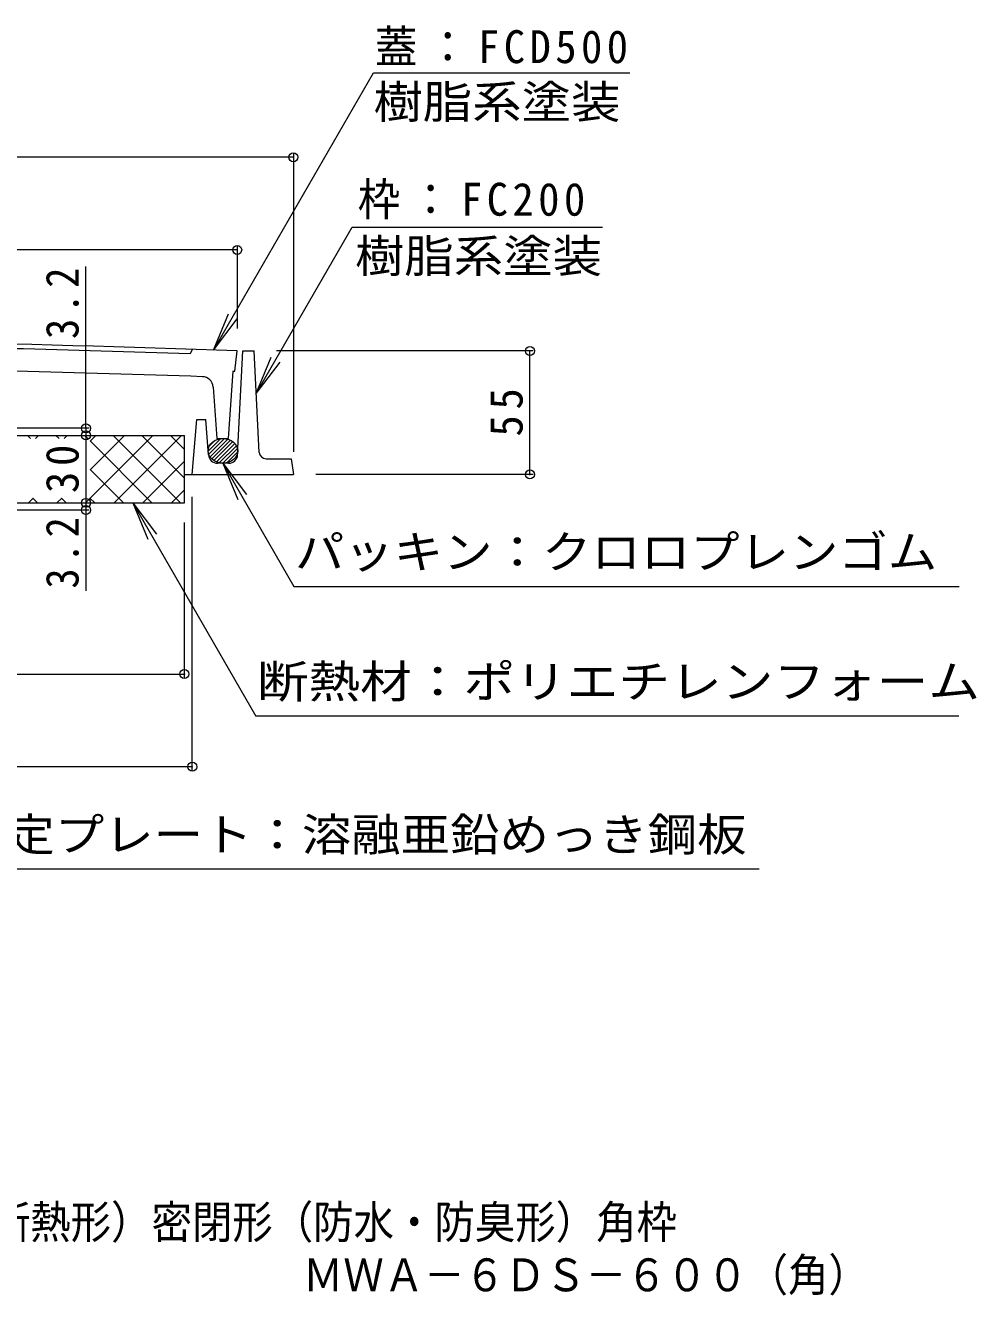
# Model space of a CAD drawing. Units: millimetres, scale not verified. Extents: x -911 to 950, y -675 to 698.
# Drawn here: x -142 to 282, y -675 to -110 of the extents above; entities that cross this region are included whole.
import ezdxf
from ezdxf.enums import TextEntityAlignment as Align

# ---------------------------------------------------------------- set-up
doc = ezdxf.new("R2010")
doc.units = ezdxf.units.MM
doc.header["$LTSCALE"] = 5
doc.header["$PDMODE"] = 32
doc.header["$PDSIZE"] = 4
for name, color, linetype, lineweight in [('E-1', 2, 'Continuous', 9), ('E-2', 3, 'Continuous', 9), ('E-4', 7, 'Continuous', 9), ('E-5', 7, 'Continuous', 9), ('E-6', 6, 'Continuous', 9), ('E-7', 1, 'Continuous', 5)]:
    doc.layers.add(name, color=color, linetype=linetype, lineweight=lineweight)
doc.layers.add('F-5_F-5ﾚｲﾔ', color=2, linetype='Continuous')
doc.styles.add('ＭＳ ゴシック', font='')
doc.styles.get('ＭＳ ゴシック').set_extended_font_data('MS Gothic')

msp = doc.modelspace()

# ---------------------------------------------------------------- linework, layer by layer
at = {"layer": 'E-1'}
for p, q in [((-47.072, -300.754), (-44.761, -254.555)), ((-44.761, -254.555), (-39.762, -254.555)), ((-37.41, -299.71), (-39.762, -254.555)), ((-67.262, -309.554), (-65.262, -285.055)), ((-65.262, -285.055), (-61.262, -285.055)), ((-60.046, -300.861), (-61.262, -285.055)), ((-51.067, -304.554), (-56.057, -304.554)), ((-34.414, -302.554), (-23.262, -302.554)), ((-23.262, -302.554), (-22.261, -309.554)), ((-70.761, -309.554), (-22.261, -309.554))]:
    msp.add_line(p, q, dxfattribs=at)
for centre, radius, start, end in [((-34.414, -299.554), 3, 182.98134, 270), ((-56.057, -300.555), 4, 184.40001, 270), ((-51.067, -300.555), 4, 270, 357.13643)]:
    msp.add_arc(centre, radius, start, end, dxfattribs=at)
at = {"layer": 'E-2'}
for p, q in [((-67.261, -253.864), (-68.261, -255.832)), ((-48.261, -263.553), (-47.261, -254.553)), ((-49.261, -263.553), (-51.261, -293.553)), ((-49.261, -263.553), (-48.261, -263.553)), ((-57.934, -270.655), (-56.261, -293.553)), ((-56.261, -293.553), (-51.261, -293.553))]:
    msp.add_line(p, q, dxfattribs=at)
for centre, radius, start, end in [((-367.261, -9248.862), 8999.999, 87.96239, 91.69048), ((-367.261, -9248.862), 8998, 88.09573, 88.59898), ((-367.261, -9248.862), 8988.001, 88.05847, 88.5881), ((-62.921, -271.019), 5, 4.17816, 88.05833)]:
    msp.add_arc(centre, radius, start, end, dxfattribs=at)
at = {"layer": 'E-4'}
for p, q in [((-22.261, -168.301), (-631.761, -168.301)), ((-22.261, -166.801), (-22.261, -299.554)), ((-47.261, -208.062), (-47.261, -244.553)), ((-47.261, -209.562), (-687.261, -209.562)), ((-114.613, -288.996), (-114.613, -216.958)), ((84.553, -254.555), (-29.762, -254.555)), ((83.053, -309.554), (83.053, -254.555)), ((-113.113, -288.996), (-157.261, -288.996)), ((-114.613, -288.996), (-114.613, -292.196)), ((-114.613, -292.196), (-114.613, -322.196)), ((84.553, -309.554), (-12.261, -309.554)), ((-114.613, -322.196), (-114.613, -325.396)), ((-67.262, -441.171), (-67.262, -319.554)), ((-113.113, -325.396), (-157.261, -325.396)), ((-114.613, -325.396), (-114.613, -361.396)), ((-70.761, -399.936), (-70.761, -330.956)), ((-631.761, -398.436), (-70.761, -398.436)), ((-67.262, -439.671), (-667.262, -439.671))]:
    msp.add_line(p, q, dxfattribs=at)
for p in [(-22.261, -168.301), (-47.261, -209.562), (83.053, -254.555), (-114.613, -288.996), (-114.613, -292.196), (83.053, -309.554), (-114.613, -322.196), (-114.613, -325.396), (-70.761, -398.436), (-67.262, -439.671)]:
    msp.add_point(p, dxfattribs=at)
at = {"layer": 'E-5'}
for p, q in [((-57.866, -254.186), (13.372, -130.797)), ((13.372, -130.797), (127.596, -130.797)), ((-38.776, -273.471), (3.961, -199.448)), ((3.961, -199.448), (115.414, -199.448)), ((-57.866, -254.186), (-51.169, -238.018)), ((-57.866, -254.186), (-47.213, -240.303)), ((-38.776, -273.471), (-32.08, -257.303)), ((-38.776, -273.471), (-28.123, -259.588)), ((-53.708, -304.555), (-47.011, -320.723)), ((-53.708, -304.555), (-43.055, -318.439)), ((-53.705, -304.559), (-22.035, -359.412)), ((-93.787, -322.196), (-38.984, -417.117)), ((-93.787, -322.196), (-83.134, -336.08)), ((-93.787, -322.196), (-87.09, -338.364)), ((-22.035, -359.412), (274.125, -359.412)), ((273.999, -417.117), (-38.984, -417.117)), ((185.083, -485.281), (-174.605, -485.281))]:
    msp.add_line(p, q, dxfattribs=at)
at = {"layer": 'E-6'}
for p, q in [((-60.183, -299.15), (-54.659, -293.626)), ((-59.923, -300.587), (-52.917, -293.581)), ((-59.358, -301.72), (-51.479, -293.841)), ((-59.685, -296.955), (-57.159, -294.43)), ((-58.586, -302.644), (-50.249, -294.308)), ((-57.639, -303.395), (-49.193, -294.949)), ((-56.526, -303.979), (-48.303, -295.756)), ((-55.232, -304.382), (-47.596, -296.745)), ((-53.708, -304.555), (-47.117, -297.964)), ((-51.809, -304.353), (-47.014, -299.558))]:
    msp.add_line(p, q, dxfattribs=at)
msp.add_ellipse((-53.585, -299.054), major_axis=(-6.599, 0), ratio=0.8337, dxfattribs=at)
at = {"layer": 'E-7'}
for p, q in [((-364.261, -292.196), (-70.761, -292.196)), ((-139.269, -293.579), (-140.651, -292.196)), ((-137.049, -293.579), (-135.666, -292.196)), ((-126.541, -293.579), (-127.923, -292.196)), ((-124.321, -293.579), (-122.938, -292.196)), ((-113.813, -293.579), (-115.195, -292.196)), ((-114.754, -322.196), (-84.754, -292.196)), ((-112.742, -294.728), (-110.21, -292.196)), ((-112.742, -307.456), (-97.482, -292.196)), ((-72.467, -322.196), (-102.467, -292.196)), ((-102.027, -322.196), (-72.027, -292.196)), ((-70.761, -311.175), (-89.739, -292.196)), ((-70.761, -298.447), (-77.011, -292.196)), ((-70.761, -322.196), (-70.761, -292.196)), ((-85.195, -322.196), (-112.742, -294.649)), ((-89.299, -322.196), (-70.761, -303.659)), ((-97.923, -322.196), (-112.742, -307.377)), ((-76.571, -322.196), (-70.761, -316.387)), ((-632.261, -322.196), (-70.761, -322.196)), ((-140.21, -322.196), (-138.068, -320.054)), ((-136.107, -322.196), (-138.249, -320.054)), ((-127.482, -322.196), (-125.341, -320.054)), ((-123.379, -322.196), (-125.521, -320.054)), ((-110.651, -322.196), (-112.793, -320.054))]:
    msp.add_line(p, q, dxfattribs=at)

# ---------------------------------------------------------------- texts
at = {"layer": 'E-4', "color": 2, "char_height": 14.66, "attachment_point": 7, "rotation": 90, "style": 'ＭＳ ゴシック'}
for s, insert in [('\\T1.27;\\W0.9;3.2', (-117.613, -249.226)), ('\\T1.27;\\W0.95;55', (80.053, -292.68)), ('\\T1.27;\\W0.95;30', (-117.613, -317.821)), ('\\T1.27;\\W0.9;3.2', (-117.613, -360.372))]:
    msp.add_mtext(s, dxfattribs=dict(at, insert=insert))
at = {"layer": 'E-5', "color": 2, "style": 'ＭＳ ゴシック'}
for s, width, p in [('樹脂系塗装', 1.1, (13.388, -155.385)), ('樹脂系塗装', 1.1, (5.165, -224.036)), ('パッキン：クロロプレンゴム', 1.1, (-21.552, -355.75)), ('断熱材：ポリエチレンフォーム', 1.15, (-38.501, -413.454)), ('固定プレート：溶融亜鉛めっき鋼板', 1.1, (-172.417, -481.618))]:
    msp.add_text(s, height=14.66, dxfattribs=dict(at, width=width)).set_placement(p, align=Align.BOTTOM_LEFT)
at = {"layer": 'E-5', "color": 2, "char_height": 14.66, "attachment_point": 7, "style": 'ＭＳ ゴシック'}
for s, insert in [('\\T1.21;\\W0.95;蓋：FCD500', (13.997, -127.297)), ('\\T1.21;\\W0.95;枠：FC200', (6.383, -195.948))]:
    msp.add_mtext(s, dxfattribs=dict(at, insert=insert))
at = {"layer": 'F-5_F-5ﾚｲﾔ', "style": 'ＭＳ ゴシック', "width": 0.9}
for s, p in [('マンホール鉄蓋\u3000蓄熱槽用（断熱形）密閉形（防水・防臭形）角枠', (-391.355, -654.149)), ('ＭＷＡ－６ＤＳ－６００（角）', (-18, -677.643))]:
    msp.add_text(s, height=14.66, dxfattribs=at).set_placement(p, align=Align.BOTTOM_LEFT)

doc.saveas('drawing.dxf')
